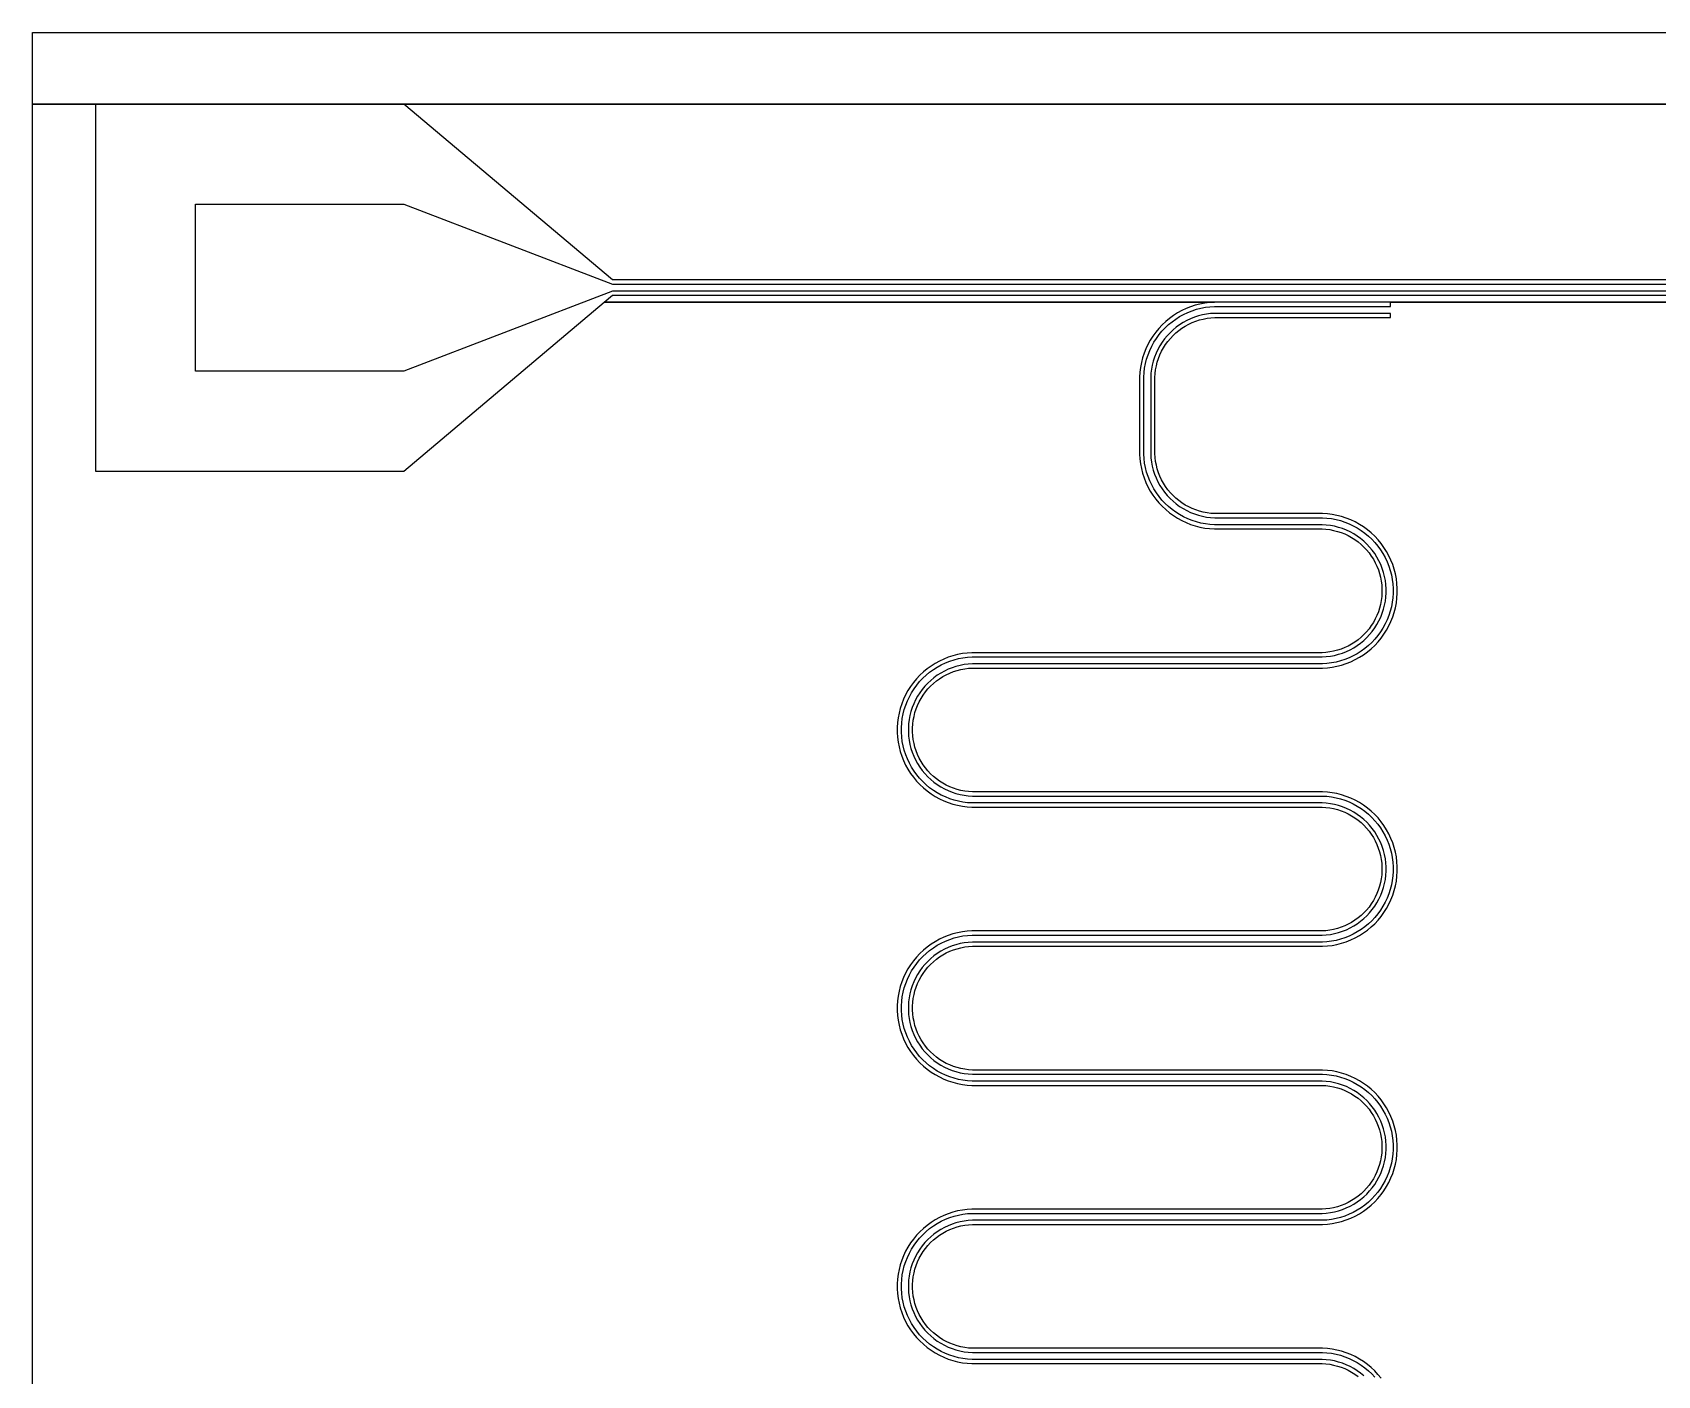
# Model space of a CAD drawing. Extents: x 318023 to 335423, y 364519 to 380844.
# Drawn here: x 322947 to 325285, y 370255 to 372186 of the extents above; entities that cross this region are included whole.
import ezdxf

# ---------------------------------------------------------------- set-up
doc = ezdxf.new("R2010")
doc.units = 0
doc.layers.add('L1D1', color=6, linetype='CONTINUOUS')

msp = doc.modelspace()

# ---------------------------------------------------------------- linework, layer by layer
at = {"layer": 'L1D1'}
for points in [[(327525.411, 372083.093), (322947.009, 372083.093), (322947.009, 372185.876), (327622.385, 372185.876)], [(327622.385, 368324.326), (322947.009, 368324.326), (322947.009, 372083.093), (327081.411, 372083.093)], [(326781.411, 371830.093), (323781.411, 371830.093), (323481.411, 372083.093), (323037.411, 372083.093), (323037.411, 371555.093), (323481.411, 371555.093), (323769.553, 371798.093), (324647.186, 371798.093), (324640.223, 371797.655), (324633.301, 371796.781), (324626.448, 371795.473), (324619.691, 371793.738), (324613.056, 371791.582), (324606.569, 371789.014), (324600.256, 371786.044), (324594.143, 371782.683), (324588.252, 371778.944), (324582.608, 371774.844), (324577.232, 371770.396), (324572.146, 371765.621), (324567.371, 371760.535), (324562.923, 371755.159), (324558.823, 371749.515), (324555.084, 371743.624), (324551.723, 371737.511), (324548.753, 371731.198), (324546.185, 371724.711), (324544.029, 371718.076), (324542.294, 371711.319), (324540.986, 371704.466), (324540.112, 371697.544), (324539.674, 371690.581), (324539.674, 371579.714), (324540.112, 371572.751), (324540.986, 371565.829), (324542.294, 371558.976), (324544.028, 371552.219), (324546.184, 371545.584), (324548.752, 371539.097), (324551.722, 371532.784), (324555.083, 371526.671), (324558.822, 371520.78), (324562.922, 371515.136), (324567.37, 371509.76), (324572.145, 371504.674), (324577.231, 371499.899), (324582.607, 371495.451), (324588.251, 371491.351), (324594.142, 371487.612), (324600.255, 371484.251), (324606.568, 371481.281), (324613.055, 371478.713), (324619.69, 371476.557), (324626.447, 371474.822), (324633.3, 371473.514), (324640.222, 371472.64), (324647.185, 371472.201), (324802.113, 371472.201), (324807.696, 371471.85), (324813.246, 371471.149), (324818.74, 371470.1), (324824.158, 371468.708), (324829.479, 371466.98), (324834.68, 371464.92), (324839.741, 371462.539), (324844.643, 371459.844), (324849.366, 371456.847), (324853.892, 371453.559), (324858.202, 371449.993), (324862.28, 371446.164), (324866.109, 371442.086), (324869.675, 371437.776), (324872.963, 371433.25), (324875.96, 371428.527), (324878.655, 371423.625), (324881.036, 371418.564), (324883.096, 371413.363), (324884.824, 371408.042), (324886.215, 371402.624), (324887.264, 371397.13), (324887.965, 371391.58), (324888.316, 371385.997), (324888.316, 371380.403), (324887.965, 371374.82), (324887.263, 371369.27), (324886.214, 371363.776), (324884.823, 371358.358), (324883.095, 371353.037), (324881.035, 371347.836), (324878.654, 371342.775), (324875.959, 371337.873), (324872.962, 371333.15), (324869.674, 371328.624), (324866.108, 371324.314), (324862.279, 371320.236), (324858.201, 371316.407), (324853.891, 371312.841), (324849.365, 371309.553), (324844.642, 371306.556), (324839.74, 371303.861), (324834.679, 371301.48), (324829.478, 371299.42), (324824.157, 371297.692), (324818.739, 371296.302), (324813.245, 371295.253), (324807.695, 371294.552), (324802.112, 371294.201), (324799.315, 371294.201), (324302.029, 371294.203), (324298.541, 371294.203), (324291.578, 371293.765), (324284.656, 371292.891), (324277.803, 371291.584), (324271.046, 371289.849), (324264.411, 371287.693), (324257.924, 371285.125), (324251.611, 371282.155), (324245.498, 371278.794), (324239.607, 371275.055), (324233.963, 371270.955), (324228.587, 371266.507), (324223.501, 371261.732), (324218.726, 371256.646), (324214.278, 371251.27), (324210.178, 371245.626), (324206.439, 371239.735), (324203.078, 371233.622), (324200.108, 371227.309), (324197.54, 371220.822), (324195.384, 371214.187), (324193.649, 371207.43), (324192.341, 371200.577), (324191.466, 371193.655), (324191.028, 371186.692), (324191.028, 371179.716), (324191.466, 371172.753), (324192.34, 371165.831), (324193.648, 371158.978), (324195.383, 371152.221), (324197.539, 371145.586), (324200.107, 371139.099), (324203.077, 371132.786), (324206.438, 371126.673), (324210.177, 371120.782), (324214.277, 371115.138), (324218.725, 371109.762), (324223.5, 371104.676), (324228.586, 371099.901), (324233.962, 371095.453), (324239.606, 371091.353), (324245.497, 371087.614), (324251.61, 371084.253), (324257.923, 371081.283), (324264.41, 371078.715), (324271.045, 371076.559), (324277.802, 371074.824), (324284.655, 371073.515), (324291.577, 371072.641), (324298.54, 371072.203), (324302.028, 371072.203), (324799.314, 371072.201), (324802.111, 371072.201), (324807.694, 371071.85), (324813.244, 371071.149), (324818.738, 371070.1), (324824.156, 371068.708), (324829.477, 371066.98), (324834.678, 371064.92), (324839.739, 371062.539), (324844.641, 371059.844), (324849.364, 371056.847), (324853.89, 371053.559), (324858.2, 371049.993), (324862.278, 371046.164), (324866.107, 371042.086), (324869.673, 371037.776), (324872.961, 371033.25), (324875.958, 371028.527), (324878.653, 371023.625), (324881.034, 371018.564), (324883.093, 371013.363), (324884.821, 371008.042), (324886.212, 371002.624), (324887.261, 370997.13), (324887.962, 370991.58), (324888.313, 370985.997), (324888.313, 370980.403), (324887.962, 370974.82), (324887.261, 370969.27), (324886.212, 370963.776), (324884.821, 370958.358), (324883.093, 370953.037), (324881.033, 370947.836), (324878.652, 370942.775), (324875.957, 370937.873), (324872.96, 370933.15), (324869.672, 370928.624), (324866.106, 370924.314), (324862.277, 370920.236), (324858.199, 370916.407), (324853.889, 370912.841), (324849.363, 370909.553), (324844.64, 370906.556), (324839.738, 370903.861), (324834.677, 370901.48), (324829.476, 370899.42), (324824.155, 370897.692), (324818.737, 370896.302), (324813.243, 370895.253), (324807.693, 370894.552), (324802.11, 370894.201), (324799.313, 370894.201), (324302.027, 370894.203), (324298.539, 370894.203), (324291.576, 370893.765), (324284.654, 370892.891), (324277.801, 370891.584), (324271.044, 370889.849), (324264.409, 370887.693), (324257.922, 370885.125), (324251.609, 370882.155), (324245.496, 370878.794), (324239.605, 370875.055), (324233.961, 370870.955), (324228.585, 370866.507), (324223.499, 370861.732), (324218.724, 370856.646), (324214.276, 370851.27), (324210.176, 370845.626), (324206.437, 370839.735), (324203.076, 370833.622), (324200.105, 370827.309), (324197.537, 370820.822), (324195.381, 370814.187), (324193.646, 370807.43), (324192.338, 370800.577), (324191.464, 370793.655), (324191.026, 370786.692), (324191.026, 370779.716), (324191.464, 370772.753), (324192.338, 370765.831), (324193.646, 370758.978), (324195.381, 370752.221), (324197.537, 370745.586), (324200.105, 370739.099), (324203.075, 370732.786), (324206.436, 370726.673), (324210.175, 370720.782), (324214.275, 370715.138), (324218.723, 370709.762), (324223.498, 370704.676), (324228.584, 370699.901), (324233.96, 370695.453), (324239.604, 370691.353), (324245.495, 370687.614), (324251.608, 370684.253), (324257.921, 370681.283), (324264.408, 370678.715), (324271.043, 370676.559), (324277.8, 370674.824), (324284.653, 370673.515), (324291.575, 370672.641), (324298.538, 370672.203), (324302.026, 370672.203), (324799.312, 370672.201), (324802.109, 370672.201), (324807.692, 370671.85), (324813.242, 370671.149), (324818.736, 370670.1), (324824.154, 370668.708), (324829.475, 370666.98), (324834.676, 370664.92), (324839.737, 370662.539), (324844.639, 370659.844), (324849.362, 370656.847), (324853.888, 370653.559), (324858.197, 370649.993), (324862.275, 370646.164), (324866.104, 370642.086), (324869.67, 370637.776), (324872.958, 370633.25), (324875.955, 370628.527), (324878.65, 370623.625), (324881.031, 370618.564), (324883.091, 370613.363), (324884.819, 370608.042), (324886.21, 370602.624), (324887.259, 370597.13), (324887.96, 370591.58), (324888.311, 370585.997), (324888.311, 370580.403), (324887.96, 370574.82), (324887.259, 370569.27), (324886.21, 370563.776), (324884.819, 370558.358), (324883.091, 370553.037), (324881.031, 370547.836), (324878.65, 370542.775), (324875.955, 370537.873), (324872.958, 370533.15), (324869.67, 370528.624), (324866.104, 370524.314), (324862.275, 370520.236), (324858.197, 370516.407), (324853.887, 370512.841), (324849.361, 370509.553), (324844.638, 370506.556), (324839.736, 370503.861), (324834.675, 370501.48), (324829.474, 370499.42), (324824.153, 370497.692), (324818.735, 370496.302), (324813.241, 370495.253), (324807.691, 370494.552), (324802.108, 370494.201), (324799.311, 370494.201), (324302.025, 370494.203), (324298.537, 370494.203), (324291.574, 370493.765), (324284.652, 370492.891), (324277.799, 370491.584), (324271.042, 370489.849), (324264.407, 370487.693), (324257.92, 370485.125), (324251.607, 370482.155), (324245.494, 370478.794), (324239.603, 370475.055), (324233.958, 370470.955), (324228.582, 370466.507), (324223.496, 370461.732), (324218.721, 370456.646), (324214.273, 370451.27), (324210.173, 370445.626), (324206.434, 370439.735), (324203.073, 370433.622), (324200.103, 370427.309), (324197.535, 370420.822), (324195.379, 370414.187), (324193.644, 370407.43), (324192.336, 370400.577), (324191.462, 370393.655), (324191.024, 370386.692), (324191.024, 370379.716), (324191.462, 370372.753), (324192.336, 370365.831), (324193.644, 370358.978), (324195.379, 370352.221), (324197.535, 370345.586), (324200.103, 370339.099), (324203.073, 370332.786), (324206.434, 370326.673), (324210.173, 370320.782), (324214.273, 370315.138), (324218.721, 370309.762), (324223.496, 370304.676), (324228.582, 370299.901), (324233.958, 370295.453), (324239.601, 370291.353), (324245.492, 370287.614), (324251.605, 370284.253), (324257.918, 370281.283), (324264.405, 370278.715), (324271.04, 370276.559), (324277.797, 370274.824), (324284.65, 370273.515), (324291.572, 370272.641), (324298.535, 370272.203), (324302.023, 370272.203), (324799.309, 370272.201), (324802.106, 370272.201), (324807.689, 370271.85), (324813.239, 370271.149), (324818.733, 370270.1), (324824.151, 370268.708), (324829.472, 370266.98), (324834.673, 370264.92), (324839.734, 370262.539), (324844.636, 370259.844), (324849.359, 370256.847), (324853.885, 370253.559)], [(326381.411, 371798.093), (323769.553, 371798.093), (323781.411, 371808.093), (326781.411, 371808.093)], [(324862.165, 370254.496), (324857.564, 370258.302), (324852.733, 370261.811), (324847.692, 370265.011), (324842.459, 370267.887), (324837.057, 370270.43), (324831.505, 370272.628), (324825.826, 370274.473), (324820.043, 370275.959), (324814.178, 370277.078), (324808.254, 370277.826), (324802.294, 370278.201), (324799.309, 370278.201), (324302.023, 370278.203), (324298.723, 370278.203), (324292.137, 370278.617), (324285.589, 370279.445), (324279.107, 370280.682), (324272.714, 370282.323), (324266.438, 370284.363), (324260.302, 370286.792), (324254.33, 370289.602), (324248.547, 370292.781), (324242.976, 370296.318), (324237.637, 370300.197), (324232.552, 370304.403), (324227.741, 370308.921), (324223.223, 370313.732), (324219.017, 370318.817), (324215.138, 370324.156), (324211.601, 370329.728), (324208.422, 370335.511), (324205.612, 370341.483), (324203.183, 370347.619), (324201.143, 370353.895), (324199.502, 370360.288), (324198.266, 370366.77), (324197.438, 370373.318), (324197.024, 370379.904), (324197.024, 370386.504), (324197.438, 370393.09), (324198.266, 370399.638), (324199.502, 370406.12), (324201.143, 370412.513), (324203.183, 370418.789), (324205.612, 370424.925), (324208.422, 370430.897), (324211.601, 370436.68), (324215.138, 370442.252), (324219.017, 370447.591), (324223.223, 370452.676), (324227.741, 370457.487), (324232.552, 370462.005), (324237.637, 370466.211), (324242.976, 370470.09), (324248.549, 370473.627), (324254.332, 370476.806), (324260.304, 370479.616), (324266.44, 370482.045), (324272.716, 370484.085), (324279.109, 370485.726), (324285.591, 370486.961), (324292.139, 370487.789), (324298.725, 370488.203), (324302.025, 370488.203), (324799.311, 370488.201), (324802.296, 370488.201), (324808.256, 370488.576), (324814.18, 370489.324), (324820.045, 370490.443), (324825.828, 370491.927), (324831.507, 370493.772), (324837.059, 370495.97), (324842.461, 370498.513), (324847.694, 370501.389), (324852.735, 370504.589), (324857.566, 370508.098), (324862.167, 370511.904), (324866.519, 370515.992), (324870.607, 370520.344), (324874.413, 370524.945), (324877.922, 370529.776), (324881.122, 370534.817), (324883.998, 370540.05), (324886.541, 370545.452), (324888.739, 370551.004), (324890.584, 370556.683), (324892.069, 370562.466), (324893.188, 370568.331), (324893.936, 370574.255), (324894.311, 370580.215), (324894.311, 370586.185), (324893.936, 370592.145), (324893.188, 370598.069), (324892.069, 370603.934), (324890.584, 370609.717), (324888.739, 370615.396), (324886.541, 370620.948), (324883.998, 370626.35), (324881.122, 370631.583), (324877.922, 370636.624), (324874.413, 370641.455), (324870.607, 370646.056), (324866.519, 370650.408), (324862.168, 370654.496), (324857.567, 370658.302), (324852.736, 370661.811), (324847.695, 370665.011), (324842.462, 370667.887), (324837.06, 370670.43), (324831.508, 370672.628), (324825.829, 370674.473), (324820.046, 370675.959), (324814.181, 370677.078), (324808.257, 370677.826), (324802.297, 370678.201), (324799.312, 370678.201), (324302.026, 370678.203), (324298.726, 370678.203), (324292.14, 370678.617), (324285.592, 370679.445), (324279.11, 370680.682), (324272.717, 370682.323), (324266.441, 370684.363), (324260.305, 370686.792), (324254.333, 370689.602), (324248.55, 370692.781), (324242.978, 370696.318), (324237.639, 370700.197), (324232.554, 370704.403), (324227.743, 370708.921), (324223.225, 370713.732), (324219.019, 370718.817), (324215.14, 370724.156), (324211.603, 370729.728), (324208.424, 370735.511), (324205.614, 370741.483), (324203.185, 370747.619), (324201.145, 370753.895), (324199.504, 370760.288), (324198.268, 370766.77), (324197.44, 370773.318), (324197.026, 370779.904), (324197.026, 370786.504), (324197.44, 370793.09), (324198.268, 370799.638), (324199.504, 370806.12), (324201.145, 370812.513), (324203.185, 370818.789), (324205.614, 370824.925), (324208.424, 370830.897), (324211.604, 370836.68), (324215.141, 370842.252), (324219.02, 370847.591), (324223.226, 370852.676), (324227.744, 370857.487), (324232.555, 370862.005), (324237.64, 370866.211), (324242.979, 370870.09), (324248.551, 370873.627), (324254.334, 370876.806), (324260.306, 370879.616), (324266.442, 370882.045), (324272.718, 370884.085), (324279.111, 370885.726), (324285.593, 370886.961), (324292.141, 370887.789), (324298.727, 370888.203), (324302.027, 370888.203), (324799.313, 370888.201), (324802.298, 370888.201), (324808.258, 370888.576), (324814.182, 370889.324), (324820.047, 370890.443), (324825.83, 370891.927), (324831.509, 370893.772), (324837.061, 370895.97), (324842.463, 370898.513), (324847.696, 370901.389), (324852.737, 370904.589), (324857.568, 370908.098), (324862.169, 370911.904), (324866.521, 370915.992), (324870.609, 370920.344), (324874.415, 370924.945), (324877.924, 370929.776), (324881.124, 370934.817), (324884, 370940.05), (324886.543, 370945.452), (324888.741, 370951.004), (324890.586, 370956.683), (324892.071, 370962.466), (324893.19, 370968.331), (324893.938, 370974.255), (324894.313, 370980.215), (324894.313, 370986.185), (324893.938, 370992.145), (324893.19, 370998.069), (324892.071, 371003.934), (324890.586, 371009.717), (324888.742, 371015.396), (324886.544, 371020.948), (324884.001, 371026.35), (324881.125, 371031.583), (324877.925, 371036.624), (324874.416, 371041.455), (324870.61, 371046.056), (324866.522, 371050.408), (324862.17, 371054.496), (324857.569, 371058.302), (324852.738, 371061.811), (324847.697, 371065.011), (324842.464, 371067.887), (324837.062, 371070.43), (324831.51, 371072.628), (324825.831, 371074.473), (324820.048, 371075.959), (324814.183, 371077.078), (324808.259, 371077.826), (324802.299, 371078.201), (324799.314, 371078.201), (324302.028, 371078.203), (324298.728, 371078.203), (324292.142, 371078.617), (324285.594, 371079.445), (324279.112, 371080.682), (324272.719, 371082.323), (324266.443, 371084.363), (324260.307, 371086.792), (324254.335, 371089.602), (324248.552, 371092.781), (324242.98, 371096.318), (324237.641, 371100.197), (324232.556, 371104.403), (324227.745, 371108.921), (324223.227, 371113.732), (324219.021, 371118.817), (324215.142, 371124.156), (324211.605, 371129.728), (324208.426, 371135.511), (324205.616, 371141.483), (324203.187, 371147.619), (324201.147, 371153.895), (324199.506, 371160.288), (324198.27, 371166.77), (324197.442, 371173.318), (324197.028, 371179.904), (324197.028, 371186.504), (324197.442, 371193.09), (324198.271, 371199.638), (324199.507, 371206.12), (324201.148, 371212.513), (324203.188, 371218.789), (324205.617, 371224.925), (324208.427, 371230.897), (324211.606, 371236.68), (324215.143, 371242.252), (324219.022, 371247.591), (324223.228, 371252.676), (324227.746, 371257.487), (324232.557, 371262.005), (324237.642, 371266.211), (324242.981, 371270.09), (324248.553, 371273.627), (324254.336, 371276.806), (324260.308, 371279.616), (324266.444, 371282.045), (324272.72, 371284.085), (324279.113, 371285.726), (324285.595, 371286.961), (324292.143, 371287.789), (324298.729, 371288.203), (324302.029, 371288.203), (324799.315, 371288.201), (324802.3, 371288.201), (324808.26, 371288.576), (324814.184, 371289.324), (324820.049, 371290.443), (324825.832, 371291.927), (324831.511, 371293.772), (324837.063, 371295.97), (324842.465, 371298.513), (324847.698, 371301.389), (324852.739, 371304.589), (324857.57, 371308.098), (324862.171, 371311.904), (324866.523, 371315.992), (324870.611, 371320.344), (324874.417, 371324.945), (324877.926, 371329.776), (324881.126, 371334.817), (324884.002, 371340.05), (324886.545, 371345.452), (324888.743, 371351.004), (324890.588, 371356.683), (324892.073, 371362.466), (324893.192, 371368.331), (324893.941, 371374.255), (324894.316, 371380.215), (324894.316, 371386.185), (324893.941, 371392.145), (324893.193, 371398.069), (324892.074, 371403.934), (324890.589, 371409.717), (324888.744, 371415.396), (324886.546, 371420.948), (324884.003, 371426.35), (324881.127, 371431.583), (324877.927, 371436.624), (324874.418, 371441.455), (324870.612, 371446.056), (324866.524, 371450.408), (324862.172, 371454.496), (324857.571, 371458.302), (324852.74, 371461.811), (324847.699, 371465.011), (324842.466, 371467.887), (324837.064, 371470.43), (324831.512, 371472.628), (324825.833, 371474.473), (324820.05, 371475.959), (324814.185, 371477.078), (324808.261, 371477.826), (324802.301, 371478.201), (324647.373, 371478.201), (324640.787, 371478.615), (324634.239, 371479.444), (324627.757, 371480.68), (324621.364, 371482.321), (324615.088, 371484.361), (324608.952, 371486.79), (324602.98, 371489.6), (324597.197, 371492.779), (324591.625, 371496.316), (324586.286, 371500.195), (324581.201, 371504.401), (324576.39, 371508.919), (324571.872, 371513.73), (324567.666, 371518.815), (324563.787, 371524.154), (324560.25, 371529.726), (324557.071, 371535.509), (324554.261, 371541.481), (324551.832, 371547.617), (324549.792, 371553.893), (324548.152, 371560.286), (324546.916, 371566.768), (324546.088, 371573.316), (324545.674, 371579.902), (324545.674, 371690.393), (324546.088, 371696.979), (324546.916, 371703.527), (324548.152, 371710.009), (324549.793, 371716.402), (324551.833, 371722.678), (324554.262, 371728.814), (324557.072, 371734.786), (324560.251, 371740.569), (324563.788, 371746.141), (324567.667, 371751.48), (324571.873, 371756.565), (324576.391, 371761.376), (324581.202, 371765.894), (324586.287, 371770.1), (324591.626, 371773.979), (324597.198, 371777.516), (324602.981, 371780.695), (324608.953, 371783.505), (324615.089, 371785.934), (324621.365, 371787.974), (324627.758, 371789.615), (324634.24, 371790.851), (324640.788, 371791.679), (324647.374, 371792.093), (324900.674, 371792.093), (324900.674, 371798.093), (326127.923, 371798.093)], [(324887.06, 370251.266), (324882.612, 370256.642), (324877.837, 370261.728), (324872.751, 370266.503), (324867.375, 370270.951), (324861.731, 370275.051), (324855.84, 370278.79), (324849.727, 370282.151), (324843.414, 370285.121), (324836.927, 370287.689), (324830.292, 370289.845), (324823.535, 370291.58), (324816.682, 370292.889), (324809.761, 370293.763), (324802.798, 370294.201), (324799.31, 370294.201), (324302.024, 370294.203), (324299.227, 370294.203), (324293.644, 370294.554), (324288.094, 370295.255), (324282.6, 370296.304), (324277.182, 370297.696), (324271.861, 370299.424), (324266.66, 370301.484), (324261.599, 370303.865), (324256.697, 370306.56), (324251.974, 370309.557), (324247.448, 370312.845), (324243.138, 370316.411), (324239.06, 370320.24), (324235.231, 370324.318), (324231.665, 370328.628), (324228.377, 370333.154), (324225.38, 370337.877), (324222.685, 370342.779), (324220.304, 370347.84), (324218.244, 370353.041), (324216.516, 370358.362), (324215.125, 370363.78), (324214.076, 370369.274), (324213.375, 370374.824), (324213.024, 370380.407), (324213.024, 370386.001), (324213.375, 370391.584), (324214.076, 370397.134), (324215.125, 370402.628), (324216.516, 370408.046), (324218.244, 370413.367), (324220.304, 370418.568), (324222.685, 370423.629), (324225.38, 370428.531), (324228.377, 370433.254), (324231.665, 370437.78), (324235.231, 370442.09), (324239.06, 370446.168), (324243.138, 370449.997), (324247.448, 370453.563), (324251.974, 370456.851), (324256.697, 370459.848), (324261.599, 370462.543), (324266.66, 370464.924), (324271.861, 370466.984), (324277.182, 370468.712), (324282.6, 370470.102), (324288.094, 370471.151), (324293.644, 370471.852), (324299.227, 370472.203), (324302.024, 370472.203), (324799.31, 370472.201), (324802.798, 370472.201), (324809.761, 370472.639), (324816.684, 370473.513), (324823.537, 370474.82), (324830.294, 370476.555), (324836.929, 370478.711), (324843.416, 370481.279), (324849.729, 370484.249), (324855.842, 370487.61), (324861.733, 370491.349), (324867.377, 370495.449), (324872.753, 370499.897), (324877.839, 370504.672), (324882.614, 370509.758), (324887.062, 370515.134), (324891.162, 370520.778), (324894.901, 370526.669), (324898.262, 370532.782), (324901.232, 370539.095), (324903.8, 370545.582), (324905.956, 370552.217), (324907.691, 370558.974), (324908.999, 370565.827), (324909.873, 370572.749), (324910.311, 370579.712), (324910.311, 370586.688), (324909.873, 370593.651), (324908.999, 370600.573), (324907.691, 370607.426), (324905.956, 370614.183), (324903.8, 370620.818), (324901.232, 370627.305), (324898.262, 370633.618), (324894.901, 370639.731), (324891.162, 370645.622), (324887.062, 370651.266), (324882.615, 370656.642), (324877.84, 370661.728), (324872.754, 370666.503), (324867.378, 370670.951), (324861.734, 370675.051), (324855.843, 370678.79), (324849.73, 370682.151), (324843.417, 370685.121), (324836.93, 370687.689), (324830.295, 370689.845), (324823.538, 370691.58), (324816.685, 370692.889), (324809.763, 370693.763), (324802.8, 370694.201), (324799.312, 370694.201), (324302.026, 370694.203), (324299.229, 370694.203), (324293.646, 370694.554), (324288.096, 370695.255), (324282.602, 370696.304), (324277.184, 370697.696), (324271.863, 370699.424), (324266.662, 370701.484), (324261.601, 370703.865), (324256.699, 370706.56), (324251.976, 370709.557), (324247.45, 370712.845), (324243.14, 370716.411), (324239.062, 370720.24), (324235.233, 370724.318), (324231.667, 370728.628), (324228.379, 370733.154), (324225.382, 370737.877), (324222.687, 370742.779), (324220.306, 370747.84), (324218.246, 370753.041), (324216.518, 370758.362), (324215.127, 370763.78), (324214.078, 370769.274), (324213.377, 370774.824), (324213.026, 370780.407), (324213.026, 370786.001), (324213.377, 370791.584), (324214.078, 370797.134), (324215.127, 370802.628), (324216.518, 370808.046), (324218.246, 370813.367), (324220.306, 370818.568), (324222.687, 370823.629), (324225.382, 370828.531), (324228.379, 370833.254), (324231.668, 370837.78), (324235.234, 370842.09), (324239.063, 370846.168), (324243.141, 370849.997), (324247.451, 370853.563), (324251.977, 370856.851), (324256.7, 370859.848), (324261.602, 370862.543), (324266.663, 370864.924), (324271.864, 370866.984), (324277.185, 370868.712), (324282.603, 370870.102), (324288.097, 370871.151), (324293.647, 370871.852), (324299.23, 370872.203), (324302.027, 370872.203), (324799.313, 370872.201), (324802.801, 370872.201), (324809.764, 370872.639), (324816.686, 370873.513), (324823.539, 370874.82), (324830.296, 370876.555), (324836.931, 370878.711), (324843.418, 370881.279), (324849.731, 370884.249), (324855.844, 370887.61), (324861.735, 370891.349), (324867.379, 370895.449), (324872.755, 370899.897), (324877.841, 370904.672), (324882.616, 370909.758), (324887.064, 370915.134), (324891.164, 370920.778), (324894.903, 370926.669), (324898.264, 370932.782), (324901.234, 370939.095), (324903.802, 370945.582), (324905.958, 370952.217), (324907.693, 370958.974), (324909.001, 370965.827), (324909.875, 370972.749), (324910.313, 370979.712), (324910.313, 370986.688), (324909.875, 370993.651), (324909.001, 371000.573), (324907.693, 371007.426), (324905.959, 371014.183), (324903.803, 371020.818), (324901.235, 371027.305), (324898.265, 371033.618), (324894.904, 371039.731), (324891.165, 371045.622), (324887.065, 371051.266), (324882.617, 371056.642), (324877.842, 371061.728), (324872.756, 371066.503), (324867.38, 371070.951), (324861.736, 371075.051), (324855.845, 371078.79), (324849.732, 371082.151), (324843.419, 371085.121), (324836.932, 371087.689), (324830.297, 371089.845), (324823.54, 371091.58), (324816.687, 371092.889), (324809.765, 371093.763), (324802.802, 371094.201), (324799.314, 371094.201), (324302.028, 371094.203), (324299.231, 371094.203), (324293.648, 371094.554), (324288.098, 371095.255), (324282.604, 371096.304), (324277.186, 371097.696), (324271.865, 371099.424), (324266.664, 371101.484), (324261.603, 371103.865), (324256.701, 371106.56), (324251.978, 371109.557), (324247.452, 371112.845), (324243.142, 371116.411), (324239.064, 371120.24), (324235.235, 371124.318), (324231.669, 371128.628), (324228.381, 371133.154), (324225.384, 371137.877), (324222.689, 371142.779), (324220.308, 371147.84), (324218.248, 371153.041), (324216.52, 371158.362), (324215.129, 371163.78), (324214.08, 371169.274), (324213.379, 371174.824), (324213.028, 371180.407), (324213.028, 371186.001), (324213.379, 371191.584), (324214.081, 371197.134), (324215.13, 371202.628), (324216.521, 371208.046), (324218.249, 371213.367), (324220.309, 371218.568), (324222.69, 371223.629), (324225.385, 371228.531), (324228.382, 371233.254), (324231.67, 371237.78), (324235.236, 371242.09), (324239.065, 371246.168), (324243.143, 371249.997), (324247.453, 371253.563), (324251.979, 371256.851), (324256.702, 371259.848), (324261.604, 371262.543), (324266.665, 371264.924), (324271.866, 371266.984), (324277.187, 371268.712), (324282.605, 371270.102), (324288.099, 371271.151), (324293.649, 371271.852), (324299.232, 371272.203), (324302.029, 371272.203), (324799.315, 371272.201), (324802.803, 371272.201), (324809.766, 371272.639), (324816.688, 371273.513), (324823.541, 371274.82), (324830.298, 371276.555), (324836.933, 371278.711), (324843.42, 371281.279), (324849.733, 371284.249), (324855.846, 371287.61), (324861.737, 371291.349), (324867.381, 371295.449), (324872.757, 371299.897), (324877.843, 371304.672), (324882.618, 371309.758), (324887.066, 371315.134), (324891.166, 371320.778), (324894.905, 371326.669), (324898.266, 371332.782), (324901.236, 371339.095), (324903.804, 371345.582), (324905.96, 371352.217), (324907.695, 371358.974), (324909.003, 371365.827), (324909.877, 371372.749), (324910.316, 371379.712), (324910.316, 371386.688), (324909.878, 371393.651), (324909.004, 371400.573), (324907.696, 371407.426), (324905.961, 371414.183), (324903.805, 371420.818), (324901.237, 371427.305), (324898.267, 371433.618), (324894.906, 371439.731), (324891.167, 371445.622), (324887.067, 371451.266), (324882.619, 371456.642), (324877.844, 371461.728), (324872.758, 371466.503), (324867.382, 371470.951), (324861.738, 371475.051), (324855.847, 371478.79), (324849.734, 371482.151), (324843.421, 371485.121), (324836.934, 371487.689), (324830.299, 371489.845), (324823.542, 371491.58), (324816.689, 371492.889), (324809.767, 371493.763), (324802.804, 371494.201), (324647.876, 371494.201), (324642.293, 371494.552), (324636.743, 371495.254), (324631.249, 371496.303), (324625.831, 371497.694), (324620.51, 371499.422), (324615.309, 371501.482), (324610.248, 371503.863), (324605.346, 371506.558), (324600.623, 371509.555), (324596.097, 371512.843), (324591.787, 371516.409), (324587.709, 371520.238), (324583.88, 371524.316), (324580.314, 371528.626), (324577.026, 371533.152), (324574.029, 371537.875), (324571.334, 371542.777), (324568.953, 371547.838), (324566.893, 371553.039), (324565.166, 371558.36), (324563.775, 371563.778), (324562.726, 371569.272), (324562.025, 371574.822), (324561.674, 371580.405), (324561.674, 371689.89), (324562.025, 371695.473), (324562.726, 371701.023), (324563.775, 371706.517), (324565.166, 371711.935), (324566.894, 371717.256), (324568.954, 371722.457), (324571.335, 371727.518), (324574.03, 371732.42), (324577.027, 371737.143), (324580.315, 371741.669), (324583.881, 371745.979), (324587.71, 371750.057), (324591.788, 371753.886), (324596.098, 371757.452), (324600.624, 371760.74), (324605.347, 371763.737), (324610.249, 371766.432), (324615.31, 371768.813), (324620.511, 371770.873), (324625.832, 371772.601), (324631.25, 371773.992), (324636.744, 371775.041), (324642.294, 371775.742), (324647.877, 371776.093), (324900.674, 371776.093), (324900.674, 371782.093), (324647.689, 371782.093), (324641.729, 371781.718), (324635.805, 371780.97), (324629.94, 371779.851), (324624.157, 371778.366), (324618.478, 371776.521), (324612.926, 371774.323), (324607.524, 371771.78), (324602.291, 371768.904), (324597.25, 371765.704), (324592.419, 371762.195), (324587.818, 371758.389), (324583.466, 371754.301), (324579.378, 371749.949), (324575.572, 371745.348), (324572.063, 371740.517), (324568.863, 371735.476), (324565.987, 371730.243), (324563.444, 371724.841), (324561.246, 371719.289), (324559.401, 371713.61), (324557.916, 371707.827), (324556.797, 371701.962), (324556.049, 371696.038), (324555.674, 371690.078), (324555.674, 371580.217), (324556.049, 371574.257), (324556.797, 371568.333), (324557.916, 371562.468), (324559.401, 371556.685), (324561.245, 371551.006), (324563.443, 371545.454), (324565.986, 371540.052), (324568.862, 371534.819), (324572.062, 371529.778), (324575.571, 371524.947), (324579.377, 371520.346), (324583.465, 371515.994), (324587.817, 371511.906), (324592.418, 371508.1), (324597.249, 371504.591), (324602.29, 371501.391), (324607.523, 371498.515), (324612.925, 371495.972), (324618.477, 371493.774), (324624.156, 371491.929), (324629.939, 371490.444), (324635.804, 371489.325), (324641.728, 371488.576), (324647.688, 371488.201), (324802.616, 371488.201), (324809.202, 371487.787), (324815.75, 371486.959), (324822.232, 371485.722), (324828.625, 371484.081), (324834.901, 371482.041), (324841.037, 371479.612), (324847.009, 371476.802), (324852.792, 371473.623), (324858.364, 371470.086), (324863.703, 371466.207), (324868.788, 371462.001), (324873.599, 371457.483), (324878.117, 371452.672), (324882.323, 371447.587), (324886.202, 371442.248), (324889.739, 371436.676), (324892.918, 371430.893), (324895.728, 371424.921), (324898.157, 371418.785), (324900.197, 371412.509), (324901.838, 371406.116), (324903.074, 371399.634), (324903.902, 371393.086), (324904.316, 371386.5), (324904.316, 371379.9), (324903.901, 371373.314), (324903.073, 371366.766), (324901.837, 371360.284), (324900.196, 371353.891), (324898.156, 371347.615), (324895.727, 371341.479), (324892.917, 371335.507), (324889.738, 371329.724), (324886.201, 371324.152), (324882.322, 371318.813), (324878.116, 371313.728), (324873.598, 371308.917), (324868.787, 371304.399), (324863.702, 371300.193), (324858.363, 371296.314), (324852.791, 371292.777), (324847.008, 371289.598), (324841.036, 371286.788), (324834.9, 371284.359), (324828.624, 371282.319), (324822.231, 371280.678), (324815.749, 371279.443), (324809.201, 371278.615), (324802.615, 371278.201), (324799.315, 371278.201), (324302.029, 371278.203), (324299.044, 371278.203), (324293.084, 371277.828), (324287.16, 371277.08), (324281.295, 371275.961), (324275.512, 371274.477), (324269.833, 371272.632), (324264.281, 371270.434), (324258.879, 371267.891), (324253.646, 371265.015), (324248.605, 371261.815), (324243.774, 371258.306), (324239.173, 371254.5), (324234.821, 371250.412), (324230.733, 371246.06), (324226.927, 371241.459), (324223.418, 371236.628), (324220.218, 371231.587), (324217.342, 371226.354), (324214.799, 371220.952), (324212.601, 371215.4), (324210.756, 371209.721), (324209.271, 371203.938), (324208.152, 371198.073), (324207.403, 371192.149), (324207.028, 371186.189), (324207.028, 371180.219), (324207.403, 371174.259), (324208.151, 371168.335), (324209.27, 371162.47), (324210.755, 371156.687), (324212.6, 371151.008), (324214.798, 371145.456), (324217.341, 371140.054), (324220.217, 371134.821), (324223.417, 371129.78), (324226.926, 371124.949), (324230.732, 371120.348), (324234.82, 371115.996), (324239.172, 371111.908), (324243.773, 371108.102), (324248.604, 371104.593), (324253.645, 371101.393), (324258.878, 371098.517), (324264.28, 371095.974), (324269.832, 371093.776), (324275.511, 371091.931), (324281.294, 371090.445), (324287.159, 371089.326), (324293.083, 371088.578), (324299.043, 371088.203), (324302.028, 371088.203), (324799.314, 371088.201), (324802.614, 371088.201), (324809.2, 371087.787), (324815.748, 371086.959), (324822.23, 371085.722), (324828.623, 371084.081), (324834.899, 371082.041), (324841.035, 371079.612), (324847.007, 371076.802), (324852.79, 371073.623), (324858.362, 371070.086), (324863.701, 371066.207), (324868.786, 371062.001), (324873.597, 371057.483), (324878.115, 371052.672), (324882.321, 371047.587), (324886.2, 371042.248), (324889.737, 371036.676), (324892.916, 371030.893), (324895.726, 371024.921), (324898.155, 371018.785), (324900.194, 371012.509), (324901.835, 371006.116), (324903.071, 370999.634), (324903.899, 370993.086), (324904.313, 370986.5), (324904.313, 370979.9), (324903.899, 370973.314), (324903.071, 370966.766), (324901.835, 370960.284), (324900.194, 370953.891), (324898.154, 370947.615), (324895.725, 370941.479), (324892.915, 370935.507), (324889.736, 370929.724), (324886.199, 370924.152), (324882.32, 370918.813), (324878.114, 370913.728), (324873.596, 370908.917), (324868.785, 370904.399), (324863.7, 370900.193), (324858.361, 370896.314), (324852.789, 370892.777), (324847.006, 370889.598), (324841.034, 370886.788), (324834.898, 370884.359), (324828.622, 370882.319), (324822.229, 370880.678), (324815.747, 370879.443), (324809.199, 370878.615), (324802.613, 370878.201), (324799.313, 370878.201), (324302.027, 370878.203), (324299.042, 370878.203), (324293.082, 370877.828), (324287.158, 370877.08), (324281.293, 370875.961), (324275.51, 370874.477), (324269.831, 370872.632), (324264.279, 370870.434), (324258.877, 370867.891), (324253.644, 370865.015), (324248.603, 370861.815), (324243.772, 370858.306), (324239.171, 370854.5), (324234.819, 370850.412), (324230.731, 370846.06), (324226.925, 370841.459), (324223.416, 370836.628), (324220.215, 370831.587), (324217.339, 370826.354), (324214.796, 370820.952), (324212.598, 370815.4), (324210.753, 370809.721), (324209.268, 370803.938), (324208.149, 370798.073), (324207.401, 370792.149), (324207.026, 370786.189), (324207.026, 370780.219), (324207.401, 370774.259), (324208.149, 370768.335), (324209.268, 370762.47), (324210.753, 370756.687), (324212.598, 370751.008), (324214.796, 370745.456), (324217.339, 370740.054), (324220.215, 370734.821), (324223.415, 370729.78), (324226.924, 370724.949), (324230.73, 370720.348), (324234.818, 370715.996), (324239.17, 370711.908), (324243.771, 370708.102), (324248.602, 370704.593), (324253.643, 370701.393), (324258.876, 370698.517), (324264.278, 370695.974), (324269.83, 370693.776), (324275.509, 370691.931), (324281.292, 370690.445), (324287.157, 370689.326), (324293.081, 370688.578), (324299.041, 370688.203), (324302.026, 370688.203), (324799.312, 370688.201), (324802.612, 370688.201), (324809.198, 370687.787), (324815.746, 370686.959), (324822.228, 370685.722), (324828.621, 370684.081), (324834.897, 370682.041), (324841.033, 370679.612), (324847.005, 370676.802), (324852.788, 370673.623), (324858.36, 370670.086), (324863.699, 370666.207), (324868.784, 370662.001), (324873.595, 370657.483), (324878.112, 370652.672), (324882.318, 370647.587), (324886.197, 370642.248), (324889.734, 370636.676), (324892.913, 370630.893), (324895.723, 370624.921), (324898.152, 370618.785), (324900.192, 370612.509), (324901.833, 370606.116), (324903.069, 370599.634), (324903.897, 370593.086), (324904.311, 370586.5), (324904.311, 370579.9), (324903.897, 370573.314), (324903.069, 370566.766), (324901.833, 370560.284), (324900.192, 370553.891), (324898.152, 370547.615), (324895.723, 370541.479), (324892.913, 370535.507), (324889.734, 370529.724), (324886.197, 370524.152), (324882.318, 370518.813), (324878.112, 370513.728), (324873.594, 370508.917), (324868.783, 370504.399), (324863.698, 370500.193), (324858.359, 370496.314), (324852.787, 370492.777), (324847.004, 370489.598), (324841.032, 370486.788), (324834.896, 370484.359), (324828.62, 370482.319), (324822.227, 370480.678), (324815.745, 370479.443), (324809.197, 370478.615), (324802.611, 370478.201), (324799.311, 370478.201), (324302.025, 370478.203), (324299.04, 370478.203), (324293.08, 370477.828), (324287.156, 370477.08), (324281.291, 370475.961), (324275.508, 370474.477), (324269.828, 370472.632), (324264.276, 370470.434), (324258.874, 370467.891), (324253.641, 370465.015), (324248.6, 370461.815), (324243.769, 370458.306), (324239.168, 370454.5), (324234.816, 370450.412), (324230.728, 370446.06), (324226.922, 370441.459), (324223.413, 370436.628), (324220.213, 370431.587), (324217.337, 370426.354), (324214.794, 370420.952), (324212.596, 370415.4), (324210.751, 370409.721), (324209.266, 370403.938), (324208.147, 370398.073), (324207.399, 370392.149), (324207.024, 370386.189), (324207.024, 370380.219), (324207.399, 370374.259), (324208.147, 370368.335), (324209.266, 370362.47), (324210.751, 370356.687), (324212.596, 370351.008), (324214.794, 370345.456), (324217.337, 370340.054), (324220.213, 370334.821), (324223.413, 370329.78), (324226.922, 370324.949), (324230.728, 370320.348), (324234.816, 370315.996), (324239.168, 370311.908), (324243.769, 370308.102), (324248.6, 370304.593), (324253.641, 370301.393), (324258.874, 370298.517), (324264.276, 370295.974), (324269.828, 370293.776), (324275.506, 370291.931), (324281.289, 370290.445), (324287.154, 370289.326), (324293.078, 370288.578), (324299.038, 370288.203), (324302.023, 370288.203), (324799.309, 370288.201), (324802.609, 370288.201), (324809.195, 370287.787), (324815.743, 370286.959), (324822.225, 370285.722), (324828.618, 370284.081), (324834.894, 370282.041), (324841.03, 370279.612), (324847.002, 370276.802), (324852.785, 370273.623), (324858.357, 370270.086), (324863.696, 370266.207), (324868.781, 370262.001), (324873.592, 370257.483), (324878.11, 370252.672)]]:
    msp.add_lwpolyline(points, dxfattribs=at)
msp.add_lwpolyline([(323181.411, 371699.093), (323181.411, 371939.093), (323481.411, 371939.093), (323781.411, 371824.093), (326781.411, 371824.093), (327081.411, 371939.093), (327381.411, 371939.093), (327381.411, 371699.093), (327081.411, 371699.093), (326781.411, 371814.093), (323781.411, 371814.093), (323481.411, 371699.093)], close=True, dxfattribs=at)

doc.saveas('drawing.dxf')
